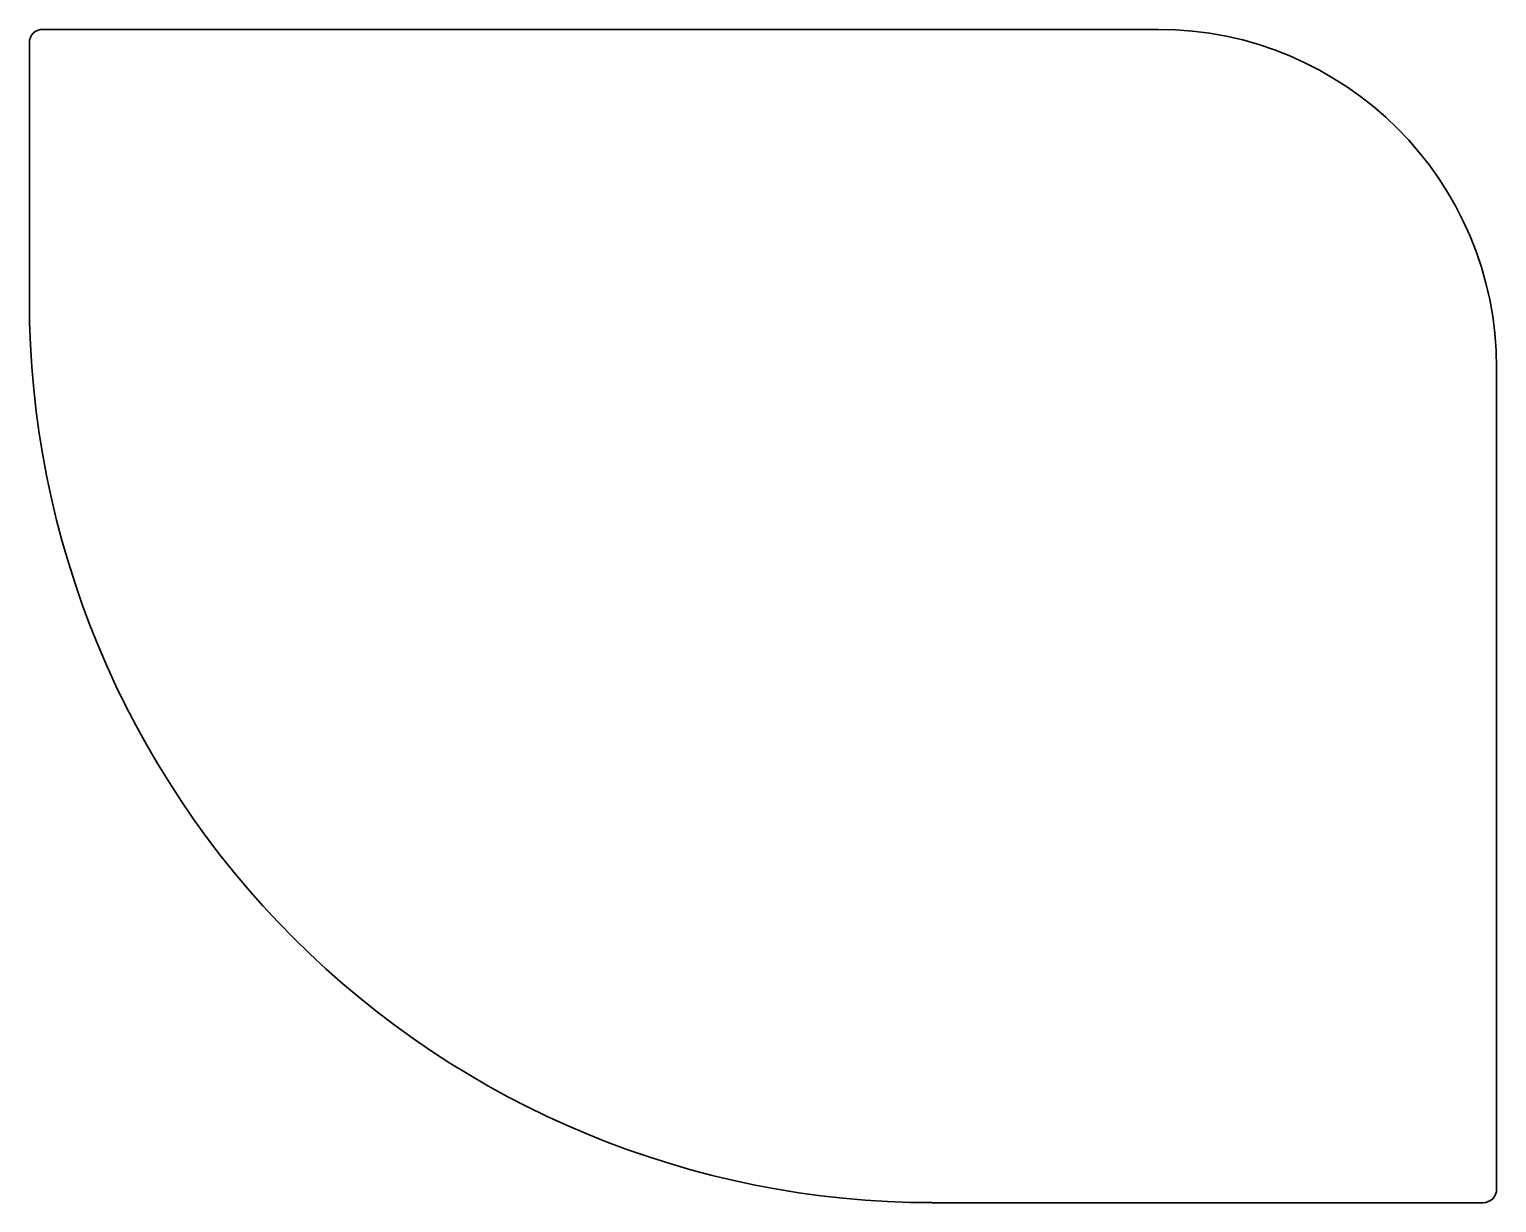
# Model space of a CAD drawing. Extents: x 156 to 806, y 239 to 759.
import ezdxf

# ---------------------------------------------------------------- set-up
doc = ezdxf.new("R2010")
doc.units = 0

msp = doc.modelspace()

# ---------------------------------------------------------------- linework, layer by layer
at = {"color": 7, "lineweight": 35}
for p, q in [((656.395569, 759.352478), (162.395569, 759.352478)), ((156.395569, 753.352478), (156.395569, 639.352478)), ((806.395569, 245.352478), (806.395569, 609.352478)), ((556.395569, 239.352478), (800.395569, 239.352478))]:
    msp.add_line(p, q, dxfattribs=at)
for centre, radius, start, end in [((162.395569, 753.352478), 6, 90.000003, 179.999995), ((656.39502, 609.351929), 150.000322, 0.000199, 89.999798), ((556.395569, 639.352478), 399.999993, 179.999995, 269.999997), ((800.395569, 245.352478), 6, 269.999997, 360)]:
    msp.add_arc(centre, radius, start, end, dxfattribs=at)

doc.saveas('drawing.dxf')
